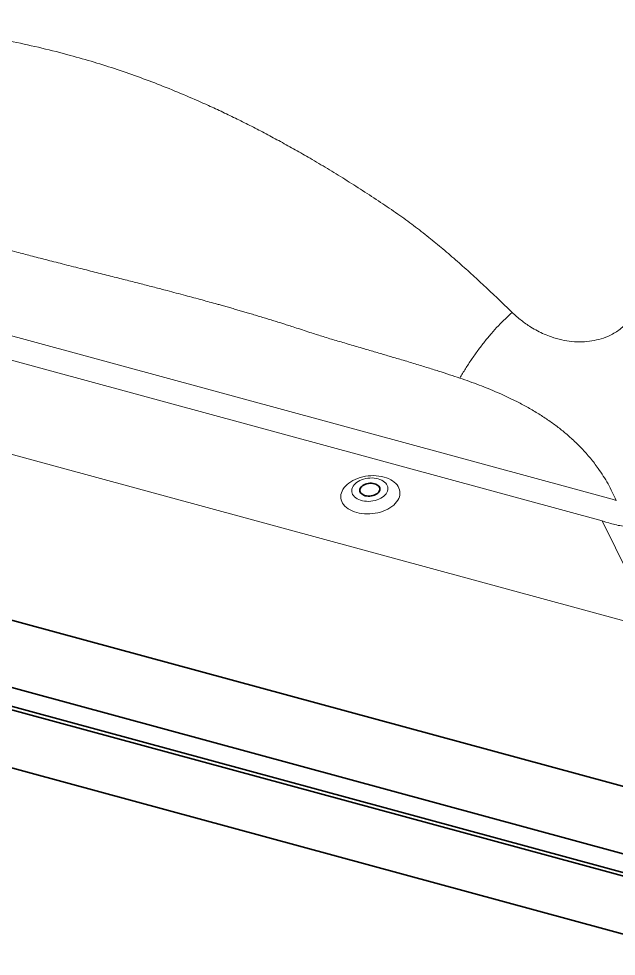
# Model space of a CAD drawing. Header units: millimetres. Extents: x -435 to 27166, y -19117 to 26500.
# Drawn here: x 24449.3 to 24520.9, y 19424.2 to 19536.5 of the extents above; entities that cross this region are included whole.
import ezdxf

# ---------------------------------------------------------------- set-up
doc = ezdxf.new("R2010")
doc.units = ezdxf.units.MM
doc.layers.add('Daglichtkoepel_Bitumen-P1-v1DWG_dwg', color=8, linetype='Continuous', lineweight=13)

# ---------------------------------------------------------------- blocks, each defined once
blk = doc.blocks.new('Daglichtkoepel_Bitumen-P1-v1DWG_dwg-3211646-Details Appartement')
at = {"color": 250, "lineweight": 13}
for p, q in [((8302.8, 33461.2), (12266.2, 32384.1)), ((12256.1, 32311.9), (12247.2, 32314.7))]:
    blk.add_line(p, q, dxfattribs=at)
at = {"color": 90, "lineweight": 35}
for p, q in [((7382.5, 32846.8), (12560.1, 31439.7)), ((12583.6, 31160.3), (7499.8, 32541.9)), ((7422.4, 32386.6), (12548.2, 30993.6))]:
    blk.add_line(p, q, dxfattribs=at)
at = {"color": 90, "lineweight": 35, "flags": 128}
for points in [[(7539.8, 32541.9), (7544, 32541.1), (7539.8, 32541.9), (12571.2, 31174.5), (15226.3, 33765.9), (15252.5, 33765.6), (15226.3, 33765.9), (15222.1, 33763.7), (15219.6, 33765.9), (15193.1, 33766.2), (15219.6, 33765.9), (15222.1, 33763.7), (15226.3, 33765.9)], [(12564.3, 31233.9), (12559.5, 31205), (12564.2, 31233.5), (7562.4, 32592.9), (7577.8, 32559)]]:
    blk.add_lwpolyline(points, dxfattribs=at)
at = {"color": 250, "lineweight": 13, "flags": 128}
for points in [[(7744.5, 33252.5), (12398.7, 31987.6), (12235.6, 32318.4), (8272.2, 33395.5)], [(12564.2, 31233.5), (7562.5, 32592.9), (7563.9, 32594.2)]]:
    blk.add_lwpolyline(points, dxfattribs=at)
for points in [[(11488.6, 32343.7), (11481.4, 32345.9), (11474.7, 32348.6), (11468.3, 32351.7), (11462.6, 32355.2), (11457.4, 32359), (11452.8, 32363.2), (11448.8, 32367.7), (11445.6, 32372.4), (11443.1, 32377.4), (11441.3, 32382.5), (11440.3, 32387.7), (11440.1, 32393.1), (11440.6, 32398.4), (11441.9, 32403.8), (11444, 32409.1), (11446.7, 32414.3), (11450.2, 32419.4), (11454.4, 32424.3), (11459.2, 32429), (11464.7, 32433.4), (11470.6, 32437.5), (11477.1, 32441.2), (11484.1, 32444.6), (11491.4, 32447.6), (11499.1, 32450.1), (11507, 32452.3), (11515.2, 32453.9), (11523.4, 32455.1), (11531.8, 32455.7), (11540.1, 32455.9), (11548.3, 32455.6), (11556.4, 32454.8), (11564.2, 32453.5), (11571.8, 32451.7), (11579, 32449.5), (11585.8, 32446.8), (11592.1, 32443.7), (11597.9, 32440.2), (11603.1, 32436.4), (11607.6, 32432.2), (11611.6, 32427.7), (11614.8, 32423), (11617.3, 32418), (11619.1, 32412.9), (11620.1, 32407.6), (11620.3, 32402.3), (11619.8, 32396.9), (11618.5, 32391.6), (11616.5, 32386.2), (11613.7, 32381), (11610.2, 32375.9), (11606, 32371.1), (11601.2, 32366.4), (11595.8, 32362), (11589.8, 32357.9), (11583.3, 32354.1), (11576.3, 32350.8), (11569, 32347.8), (11561.3, 32345.2), (11553.4, 32343.1), (11545.2, 32341.5), (11537, 32340.3), (11528.7, 32339.6), (11520.3, 32339.5), (11512.1, 32339.8), (11504, 32340.6), (11496.2, 32341.9)], [(11553.9, 32446.2), (11548, 32447.6), (11541.8, 32448.4), (11535.3, 32448.8), (11528.8, 32448.6), (11522.3, 32448), (11515.9, 32446.9), (11509.7, 32445.3), (11503.7, 32443.3), (11498, 32440.8), (11492.8, 32437.9), (11488.1, 32434.7), (11484, 32431.2), (11480.5, 32427.5), (11477.6, 32423.5), (11475.5, 32419.4), (11474.2, 32415.2), (11473.5, 32411), (11473.7, 32406.8), (11474.6, 32402.7), (11476.3, 32398.8), (11478.7, 32395.1), (11481.9, 32391.6), (11485.6, 32388.4), (11490, 32385.5), (11494.9, 32383.1), (11500.3, 32381.1), (11506.1, 32379.5), (11512.2, 32378.4), (11518.5, 32377.8), (11525, 32377.7), (11531.5, 32378.1), (11538, 32378.9), (11544.4, 32380.3), (11550.5, 32382.1), (11556.3, 32384.4), (11561.7, 32387.1), (11566.7, 32390.1), (11571.1, 32393.4), (11575, 32397.1), (11578.1, 32400.9), (11580.6, 32405), (11582.4, 32409.1), (11583.4, 32413.3), (11583.6, 32417.5), (11583, 32421.7), (11581.7, 32425.7), (11579.7, 32429.6), (11576.9, 32433.2), (11573.4, 32436.5), (11569.4, 32439.5), (11564.7, 32442.2), (11559.5, 32444.4)]]:
    blk.add_lwpolyline(points, close=True, dxfattribs=at)
at = {"color": 90, "lineweight": 35, "flags": 128}
blk.add_lwpolyline([(11514.6, 32395), (11518.9, 32394.1), (11523.6, 32393.6), (11528.3, 32393.7), (11533.1, 32394.2), (11537.7, 32395.2), (11542.1, 32396.6), (11546.2, 32398.4), (11549.9, 32400.6), (11553, 32403.1), (11555.5, 32405.9), (11557.4, 32408.8), (11558.5, 32411.9), (11558.9, 32415), (11558.6, 32418), (11557.5, 32420.9), (11555.7, 32423.7), (11553.3, 32426.1), (11550.2, 32428.3), (11546.6, 32430.1), (11542.6, 32431.4), (11538.2, 32432.4), (11533.6, 32432.8), (11528.8, 32432.8), (11524, 32432.3), (11519.4, 32431.3), (11515, 32429.9), (11510.9, 32428), (11507.3, 32425.8), (11504.1, 32423.3), (11501.6, 32420.6), (11499.7, 32417.6), (11498.6, 32414.6), (11498.2, 32411.5), (11498.5, 32408.5), (11499.6, 32405.5), (11501.4, 32402.8), (11503.8, 32400.3), (11506.9, 32398.2), (11510.5, 32396.4)], close=True, dxfattribs=at)
at = {"color": 250, "lineweight": 13}
for centre, major_axis, ratio, start_param, end_param in [((12816.5, 30596.8), (-1198.3, 1718), 0.517835, 5.719661, 5.728663), ((12777.7, 30608.8), (-1139.3, 1665.8), 0.488098, 5.720908, 5.72991)]:
    blk.add_ellipse(centre, major_axis=major_axis, ratio=ratio, start_param=start_param, end_param=end_param, dxfattribs=at)
for points, knots in [([(8933.1, 33775.8), (8957.2, 33780), (9003.8, 33788.2), (9071.7, 33799.4), (9138.7, 33809.7), (9206.9, 33819.1), (9276.8, 33827.6), (9345.6, 33834.5), (9405.8, 33839.1), (9459, 33841.9), (9506.3, 33843.8), (9554.5, 33845), (9602.9, 33845.8), (9650.7, 33846.2), (9697.6, 33846.2), (9743.7, 33845.8), (9801.9, 33844.7), (9871.7, 33842.4), (9952.6, 33838.3), (10031.4, 33832.9), (10108.4, 33826), (10185.2, 33817.5), (10267.1, 33806.7), (10353.7, 33793.2), (10443.1, 33776.5), (10530.7, 33757.2), (10612.6, 33736.3), (10689.1, 33714.4), (10760.2, 33691.9), (10830.5, 33667.3), (10900.6, 33640.7), (10969.6, 33612.2), (11029.8, 33585.8), (11081.2, 33562), (11124.9, 33540.9), (11168.8, 33518.9), (11212.9, 33496.1), (11257.2, 33472.2), (11301.9, 33447.4), (11349.4, 33420.2), (11399.7, 33390.3), (11453, 33357.6), (11507.1, 33323.3), (11560.9, 33288.2), (11612.9, 33252.8), (11661.9, 33217.3), (11707.5, 33181.7), (11751.8, 33145.3), (11794.8, 33108.4), (11836.5, 33071), (11877.4, 33033.3), (11918.9, 32994), (11947.3, 32966.7), (11961.9, 32952.6)], [0, 0, 0, 0, 0.021053, 0.040797, 0.059247, 0.079452, 0.100281, 0.120064, 0.139429, 0.152876, 0.166726, 0.180972, 0.19531, 0.209309, 0.223084, 0.236642, 0.249992, 0.274443, 0.298297, 0.321628, 0.34452, 0.367068, 0.390591, 0.418441, 0.445738, 0.472809, 0.499999, 0.523082, 0.546044, 0.569095, 0.592442, 0.616277, 0.639342, 0.65455, 0.669912, 0.685458, 0.701217, 0.717213, 0.73347, 0.750008, 0.76949, 0.789425, 0.809837, 0.83071, 0.850826, 0.870095, 0.888925, 0.906964, 0.925849, 0.944228, 0.961679, 0.980265, 1, 1, 1, 1]), ([(11802.5, 32752.8), (11792.2, 32756.3), (11770.6, 32763.5), (11736.9, 32774.4), (11700.4, 32785.8), (11661.1, 32797.8), (11621.7, 32809.6), (11583.2, 32820.9), (11546.6, 32831.7), (11515.2, 32840.9), (11488.8, 32848.7), (11467.5, 32854.9), (11446.5, 32861.1), (11426.3, 32866.9), (11406.5, 32872.9), (11387.7, 32878.7), (11369.1, 32884.5), (11350, 32890.6), (11328.6, 32897.6), (11306.7, 32904.7), (11286.9, 32911), (11271, 32916.2), (11258.8, 32920.1), (11246.2, 32924.1), (11232.1, 32928.5), (11215, 32933.7), (11197.7, 32939), (11180.2, 32944.3), (11163.7, 32949.2), (11148.3, 32953.7), (11134.1, 32957.8), (11119.7, 32962), (11105.2, 32966.2), (11090.5, 32970.4), (11076.7, 32974.3), (11052.6, 32981), (11016.5, 32991), (10965.7, 33004.7), (10917.2, 33017.5), (10872.2, 33029.2), (10831.6, 33039.7), (10788.9, 33050.6), (10743.7, 33062.1), (10696.2, 33074.1), (10645.3, 33086.9), (10593.7, 33100), (10543.4, 33112.9), (10497.5, 33124.7), (10458.3, 33134.8), (10425.3, 33143.4), (10398.1, 33150.6), (10373.6, 33157.1), (10351, 33163.1), (10325.7, 33170.1), (10295.1, 33178.6), (10257.8, 33189.1), (10220.7, 33199.7), (10184.6, 33210), (10150.4, 33219.8), (10113.9, 33230.4), (10075, 33241.6), (10034.1, 33253.5), (9993, 33265.5), (9942.8, 33280.2), (9885.8, 33296.6), (9822.7, 33314.6), (9774.5, 33328.2), (9739.9, 33337.8), (9717.5, 33344), (9696.1, 33349.8), (9675.6, 33355.4), (9656, 33360.6), (9634.4, 33366.3), (9595.7, 33376.4), (9540.5, 33390.4), (9471.8, 33407), (9395.7, 33424), (9313.7, 33442.1), (9226.9, 33463.5), (9143.2, 33484.2), (9060.2, 33505.7), (8976.5, 33525.9), (8920.1, 33537.9), (8891.9, 33543.9)], [0, 0, 0, 0, 0.010835, 0.022591, 0.035268, 0.048867, 0.063388, 0.076177, 0.08876, 0.101344, 0.108726, 0.116108, 0.123491, 0.130492, 0.136995, 0.144069, 0.15003, 0.156344, 0.164077, 0.172385, 0.179267, 0.184721, 0.189043, 0.191975, 0.197831, 0.203759, 0.209757, 0.215825, 0.221965, 0.226839, 0.231757, 0.236718, 0.241724, 0.246773, 0.251867, 0.256032, 0.271685, 0.289124, 0.30835, 0.321515, 0.335404, 0.350017, 0.365354, 0.381733, 0.398773, 0.417476, 0.434685, 0.450399, 0.46462, 0.474921, 0.484266, 0.492655, 0.500089, 0.507545, 0.518755, 0.531605, 0.546095, 0.557119, 0.568933, 0.581537, 0.594932, 0.609117, 0.623933, 0.637539, 0.661102, 0.682879, 0.70287, 0.71089, 0.718582, 0.725947, 0.732983, 0.739691, 0.74608, 0.755173, 0.779462, 0.802701, 0.825459, 0.857003, 0.886081, 0.914392, 0.942752, 0.971319, 1, 1, 1, 1]), ([(12204.5, 32866), (12214.2, 32867.9), (12233.6, 32871.7), (12257, 32881.1), (12275.8, 32891.3), (12290.8, 32901.6), (12307.2, 32915.8), (12323.6, 32934.7), (12338, 32959), (12348.5, 32986), (12351.9, 33005.1), (12353.6, 33015)], [0, 0, 0, 0, 0.110449, 0.220663, 0.295398, 0.372009, 0.451218, 0.579303, 0.71201, 0.85159, 1, 1, 1, 1]), ([(11802.5, 32752.8), (11808.1, 32762.4), (11819.5, 32781.5), (11838, 32809.6), (11857.5, 32837.2), (11877.8, 32863.7), (11898.7, 32888.8), (11919.8, 32912.2), (11941, 32933.7), (11954.9, 32946.3), (11961.9, 32952.6)], [0, 0, 0, 0, 0.123055, 0.247761, 0.373594, 0.499997, 0.626401, 0.752235, 0.876943, 1, 1, 1, 1]), ([(11961.9, 32952.6), (11970.8, 32944.4), (11988.1, 32928.6), (12014.4, 32910.1), (12038.3, 32896.3), (12059.3, 32886.3), (12083.9, 32876.7), (12111.9, 32868.7), (12143.4, 32863.7), (12174.5, 32862.3), (12194.5, 32864.7), (12204.5, 32866)], [0, 0, 0, 0, 0.148388, 0.287961, 0.377105, 0.463853, 0.548909, 0.666627, 0.779313, 0.889533, 1, 1, 1, 1]), ([(12144.8, 32566.9), (12136.3, 32574.4), (12119.1, 32589.7), (12091.4, 32611.1), (12062.1, 32631.7), (12030.8, 32651.4), (11998.8, 32669.6), (11960.7, 32689.3), (11915.3, 32710.2), (11860.6, 32732.5), (11822.3, 32745.9), (11802.5, 32752.8)], [0, 0, 0, 0, 0.085972, 0.174392, 0.265467, 0.359387, 0.456329, 0.546794, 0.688091, 0.839079, 1, 1, 1, 1]), ([(12278.7, 32380.6), (12270.7, 32397.5), (12254.6, 32431.5), (12227.3, 32473.8), (12200, 32509.5), (12173.7, 32539.3), (12154.5, 32557.6), (12144.8, 32566.9)], [0, 0, 0, 0, 0.2394258, 0.479808, 0.6504421, 0.8235784, 1, 1, 1, 1]), ([(12463.7, 32345), (12461.2, 32342.5), (12456.3, 32337.5), (12447.6, 32330.4), (12437.9, 32323.7), (12427, 32317.6), (12415, 32312.1), (12401.8, 32307.4), (12387.6, 32303.6), (12372.6, 32300.9), (12357.6, 32299.3), (12342.8, 32298.7), (12328.5, 32299), (12312.2, 32300.2), (12294.2, 32302.7), (12274.6, 32306.7), (12262.3, 32310.2), (12256.1, 32311.9)], [0, 0, 0, 0, 0.064316, 0.128693, 0.192943, 0.257239, 0.321693, 0.38589, 0.449532, 0.513451, 0.57708, 0.634229, 0.691572, 0.748779, 0.832333, 0.916235, 1, 1, 1, 1])]:
    blk.add_open_spline(points, degree=3, knots=knots, dxfattribs=at)

msp = doc.modelspace()

# ---------------------------------------------------------------- block references
at = {"layer": 'Daglichtkoepel_Bitumen-P1-v1DWG_dwg', "color": 250, "xscale": 0.0393700796202811, "yscale": 0.0393700796202811, "zscale": 0.0393700796202811}
msp.add_blockref('Daglichtkoepel_Bitumen-P1-v1DWG_dwg-3211646-Details Appartement', (24037.5, 18203.96), dxfattribs=at)

doc.saveas('drawing.dxf')
